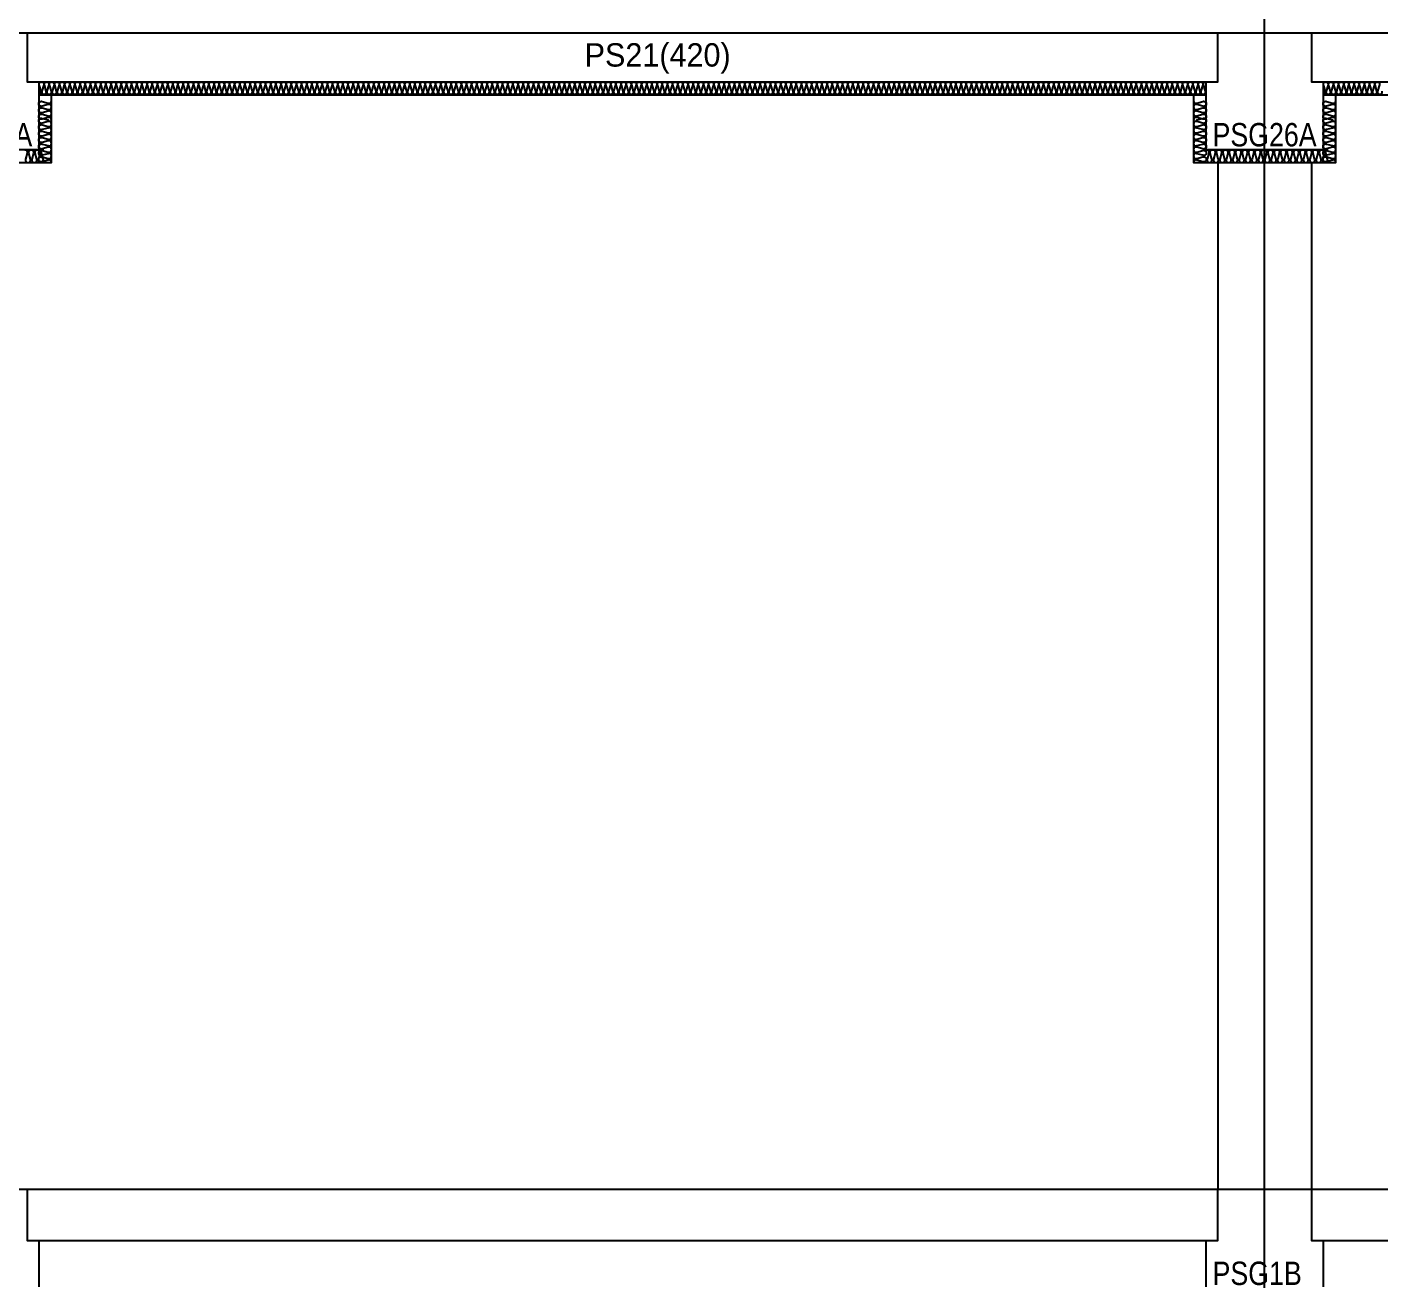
# Model space of a CAD drawing. Header units: millimetres. Extents: x 4754612 to 5801174, y 2368242 to 2777223.
# Drawn here: x 4919063 to 4930651, y 2606980 to 2617700 of the extents above; entities that cross this region are included whole.
import ezdxf
from ezdxf.enums import TextEntityAlignment as Align

# ---------------------------------------------------------------- set-up
doc = ezdxf.new("R2010")
doc.units = ezdxf.units.MM
doc.header["$LTSCALE"] = 1000
doc.linetypes.add('CEN', pattern=[6.2, 6, -0.1, 0, -0.1])
doc.layers.get('DEFPOINTS').update_dxf_attribs({"color": 151})
for name, color, linetype in [('A-ELE-8', 8, 'Continuous'), ('A-중심선', 10, 'CEN'), ('CON', 2, 'Continuous'), ('INS', 251, 'Continuous')]:
    doc.layers.add(name, color=color, linetype=linetype)
doc.layers.add('Guide-line', color=151, linetype='Continuous', plot=False)
doc.styles.add('A.NARROW', font='ARIALN.TTF')
doc.styles.add('돋움', font='')
doc.styles.get('돋움').set_extended_font_data('Dotum')

# ---------------------------------------------------------------- blocks, each defined once
blk = doc.blocks.new('zw$CF19')
at = {"layer": 'CON'}
blk.add_lwpolyline([(-500, -1100), (-500, -440), (-400, -440), (-400, 0), (400, 0), (400, -440), (500, -440), (500, -1100)], close=True, dxfattribs=at)
at = {"layer": 'DEFPOINTS', "style": 'A.NARROW'}
for s, p in [('PSG1B', (-446, -722, 0)), ('PSG1C', (-446, -972, 0))]:
    blk.add_text(s, height=200, dxfattribs=at).set_placement(p, align=Align.MIDDLE_LEFT)

msp = doc.modelspace()

# ---------------------------------------------------------------- linework, layer by layer
at = {"layer": 'A-ELE-8'}
for p, q in [((4929263.3, 2616539.621), (4929263.3, 2607749.621)), ((4930063.3, 2616539.621), (4930063.3, 2607749.621))]:
    msp.add_line(p, q, dxfattribs=at)
at = {"layer": 'A-중심선', "ltscale": 5}
for p, q in [((4929663.3, 2560495.412), (4929663.3, 2645427.791)), ((4867905.529, 2607749.621), (5176073.3, 2607749.621))]:
    msp.add_line(p, q, dxfattribs=at)
at = {"layer": 'CON'}
for p, q in [((4908063.3, 2617649.621), (4951163.3, 2617649.621)), ((4919163.3, 2617229.621), (4929163.574, 2617229.621)), ((4930163.3, 2617229.621), (4940163.3, 2617229.621)), ((4907563.3, 2607749.621), (5116763.3, 2607749.621)), ((4919163.3, 2607309.621), (4929163.3, 2607309.621)), ((4930163.3, 2607309.621), (4940163.3, 2607309.621))]:
    msp.add_line(p, q, dxfattribs=at)
for points in [[(4919163.3, 2617229.621), (4919163.3, 2616649.621), (4918163.3, 2616649.621), (4918163.3, 2617229.621), (4918263.3, 2617229.621), (4918263.3, 2617649.621), (4919063.3, 2617649.621), (4919063.3, 2617229.621)], [(4930163.3, 2617229.621), (4930163.3, 2616649.621), (4929163.3, 2616649.621), (4929163.3, 2617229.621), (4929263.3, 2617229.621), (4929263.3, 2617649.621), (4930063.3, 2617649.621), (4930063.3, 2617229.621)]]:
    msp.add_lwpolyline(points, close=True, dxfattribs=at)
at = {"layer": 'INS'}
for p, q in [((4919163.3, 2617119.621), (4929163.3, 2617119.621)), ((4930163.3, 2617119.621), (4940163.3, 2617119.621))]:
    msp.add_line(p, q, dxfattribs=at)
for points in [[(4919163.3, 2617123.782, 0.522139608), (4919183.863, 2617149.534), (4919167.426, 2617204.321), (4919167.426, 2617204.321, -1.34), (4919205.926, 2617204.321), (4919189.489, 2617149.534, 1.34), (4919227.989, 2617149.534), (4919211.552, 2617204.321), (4919211.552, 2617204.321, -1.34), (4919250.052, 2617204.321), (4919233.615, 2617149.534, 1.34), (4919272.115, 2617149.534), (4919255.678, 2617204.321), (4919255.678, 2617204.321, -1.34), (4919294.178, 2617204.321), (4919277.741, 2617149.534, 1.34), (4919316.241, 2617149.534), (4919299.804, 2617204.321), (4919299.804, 2617204.321, -1.34), (4919338.304, 2617204.321), (4919321.867, 2617149.534, 1.34), (4919360.367, 2617149.534), (4919343.93, 2617204.321), (4919343.93, 2617204.321, -1.34), (4919382.43, 2617204.321), (4919365.993, 2617149.534, 1.34), (4919404.493, 2617149.534), (4919388.056, 2617204.321), (4919388.056, 2617204.321, -1.34), (4919426.556, 2617204.321), (4919410.119, 2617149.534, 1.34), (4919448.619, 2617149.534), (4919432.182, 2617204.321), (4919432.182, 2617204.321, -1.34), (4919470.682, 2617204.321), (4919454.245, 2617149.534, 1.34), (4919492.745, 2617149.534), (4919476.308, 2617204.321), (4919476.308, 2617204.321, -1.34), (4919514.808, 2617204.321), (4919498.371, 2617149.534, 1.34), (4919536.871, 2617149.534), (4919520.434, 2617204.321), (4919520.434, 2617204.321, -1.34), (4919558.934, 2617204.321), (4919542.497, 2617149.534, 1.34), (4919580.997, 2617149.534), (4919564.56, 2617204.321), (4919564.56, 2617204.321, -1.34), (4919603.06, 2617204.321), (4919586.623, 2617149.534, 1.34), (4919625.123, 2617149.534), (4919608.686, 2617204.321), (4919608.686, 2617204.321, -1.34), (4919647.186, 2617204.321), (4919630.749, 2617149.534, 1.34), (4919669.249, 2617149.534), (4919652.812, 2617204.321), (4919652.812, 2617204.321, -1.34), (4919691.312, 2617204.321), (4919674.875, 2617149.534, 1.34), (4919713.375, 2617149.534), (4919696.938, 2617204.321), (4919696.938, 2617204.321, -1.34), (4919735.438, 2617204.321), (4919719.001, 2617149.534, 1.34), (4919757.501, 2617149.534), (4919741.064, 2617204.321), (4919741.064, 2617204.321, -1.34), (4919779.564, 2617204.321), (4919763.127, 2617149.534, 1.34), (4919801.627, 2617149.534), (4919785.19, 2617204.321), (4919785.19, 2617204.321, -1.34), (4919823.69, 2617204.321), (4919807.253, 2617149.534, 1.34), (4919845.753, 2617149.534), (4919829.316, 2617204.321), (4919829.316, 2617204.321, -1.34), (4919867.816, 2617204.321), (4919851.379, 2617149.534, 1.34), (4919889.879, 2617149.534), (4919873.442, 2617204.321), (4919873.442, 2617204.321, -1.34), (4919911.942, 2617204.321), (4919895.505, 2617149.534, 1.34), (4919934.005, 2617149.534), (4919917.568, 2617204.321), (4919917.568, 2617204.321, -1.34), (4919956.068, 2617204.321), (4919939.63, 2617149.534, 1.34), (4919978.13, 2617149.534), (4919961.693, 2617204.321), (4919961.693, 2617204.321, -1.34), (4920000.193, 2617204.321), (4919983.756, 2617149.534, 1.34), (4920022.256, 2617149.534), (4920005.819, 2617204.321), (4920005.819, 2617204.321, -1.34), (4920044.319, 2617204.321), (4920027.882, 2617149.534, 1.34), (4920066.382, 2617149.534), (4920049.945, 2617204.321), (4920049.945, 2617204.321, -1.34), (4920088.445, 2617204.321), (4920072.008, 2617149.534, 1.34), (4920110.508, 2617149.534), (4920094.071, 2617204.321), (4920094.071, 2617204.321, -1.34), (4920132.571, 2617204.321), (4920116.134, 2617149.534, 1.34), (4920154.634, 2617149.534), (4920138.197, 2617204.321), (4920138.197, 2617204.321, -1.34), (4920176.697, 2617204.321), (4920160.26, 2617149.534, 1.34), (4920198.76, 2617149.534), (4920182.323, 2617204.321), (4920182.323, 2617204.321, -1.34), (4920220.823, 2617204.321), (4920204.386, 2617149.534, 1.34), (4920242.886, 2617149.534), (4920226.449, 2617204.321), (4920226.449, 2617204.321, -1.34), (4920264.949, 2617204.321), (4920248.512, 2617149.534, 1.34), (4920287.012, 2617149.534), (4920270.575, 2617204.321), (4920270.575, 2617204.321, -1.34), (4920309.075, 2617204.321), (4920292.638, 2617149.534, 1.34), (4920331.138, 2617149.534), (4920314.701, 2617204.321), (4920314.701, 2617204.321, -1.34), (4920353.201, 2617204.321), (4920336.764, 2617149.534, 1.34), (4920375.264, 2617149.534), (4920358.827, 2617204.321), (4920358.827, 2617204.321, -1.34), (4920397.327, 2617204.321), (4920380.89, 2617149.534, 1.34), (4920419.39, 2617149.534), (4920402.953, 2617204.321), (4920402.953, 2617204.321, -1.34), (4920441.453, 2617204.321), (4920425.016, 2617149.534, 1.34), (4920463.516, 2617149.534), (4920447.079, 2617204.321), (4920447.079, 2617204.321, -1.34), (4920485.579, 2617204.321), (4920469.142, 2617149.534, 1.34), (4920507.642, 2617149.534), (4920491.205, 2617204.321), (4920491.205, 2617204.321, -1.34), (4920529.705, 2617204.321), (4920513.268, 2617149.534, 1.34), (4920551.768, 2617149.534), (4920535.331, 2617204.321), (4920535.331, 2617204.321, -1.34), (4920573.831, 2617204.321), (4920557.394, 2617149.534, 1.34), (4920595.894, 2617149.534), (4920579.457, 2617204.321), (4920579.457, 2617204.321, -1.34), (4920617.957, 2617204.321), (4920601.52, 2617149.534, 1.34), (4920640.02, 2617149.534), (4920623.583, 2617204.321), (4920623.583, 2617204.321, -1.34), (4920662.083, 2617204.321), (4920645.646, 2617149.534, 1.34), (4920684.146, 2617149.534), (4920667.709, 2617204.321), (4920667.709, 2617204.321, -1.34), (4920706.209, 2617204.321), (4920689.772, 2617149.534, 1.34), (4920728.272, 2617149.534), (4920711.835, 2617204.321), (4920711.835, 2617204.321, -1.34), (4920750.335, 2617204.321), (4920733.898, 2617149.534, 1.34), (4920772.398, 2617149.534), (4920755.961, 2617204.321), (4920755.961, 2617204.321, -1.34), (4920794.461, 2617204.321), (4920778.024, 2617149.534, 1.34), (4920816.524, 2617149.534), (4920800.087, 2617204.321), (4920800.087, 2617204.321, -1.34), (4920838.587, 2617204.321), (4920822.15, 2617149.534, 1.34), (4920860.65, 2617149.534), (4920844.213, 2617204.321), (4920844.213, 2617204.321, -1.34), (4920882.713, 2617204.321), (4920866.276, 2617149.534, 1.34), (4920904.776, 2617149.534), (4920888.339, 2617204.321), (4920888.339, 2617204.321, -1.34), (4920926.839, 2617204.321), (4920910.402, 2617149.534, 1.34), (4920948.902, 2617149.534), (4920932.465, 2617204.321), (4920932.465, 2617204.321, -1.34), (4920970.965, 2617204.321), (4920954.527, 2617149.534, 1.34), (4920993.027, 2617149.534), (4920976.59, 2617204.321), (4920976.59, 2617204.321, -1.34), (4921015.09, 2617204.321), (4920998.653, 2617149.534, 1.34), (4921037.153, 2617149.534), (4921020.716, 2617204.321), (4921020.716, 2617204.321, -1.34), (4921059.216, 2617204.321), (4921042.779, 2617149.534, 1.34), (4921081.279, 2617149.534), (4921064.842, 2617204.321), (4921064.842, 2617204.321, -1.34), (4921103.342, 2617204.321), (4921086.905, 2617149.534, 1.34), (4921125.405, 2617149.534), (4921108.968, 2617204.321), (4921108.968, 2617204.321, -1.34), (4921147.468, 2617204.321), (4921131.031, 2617149.534, 1.34), (4921169.531, 2617149.534), (4921153.094, 2617204.321), (4921153.094, 2617204.321, -1.34), (4921191.594, 2617204.321), (4921175.157, 2617149.534, 1.34), (4921213.657, 2617149.534), (4921197.22, 2617204.321), (4921197.22, 2617204.321, -1.34), (4921235.72, 2617204.321), (4921219.283, 2617149.534, 1.34), (4921257.783, 2617149.534), (4921241.346, 2617204.321), (4921241.346, 2617204.321, -1.34), (4921279.846, 2617204.321), (4921263.409, 2617149.534, 1.34), (4921301.909, 2617149.534), (4921285.472, 2617204.321), (4921285.472, 2617204.321, -1.34), (4921323.972, 2617204.321), (4921307.535, 2617149.534, 1.34), (4921346.035, 2617149.534), (4921329.598, 2617204.321), (4921329.598, 2617204.321, -1.34), (4921368.098, 2617204.321), (4921351.661, 2617149.534, 1.34), (4921390.161, 2617149.534), (4921373.724, 2617204.321), (4921373.724, 2617204.321, -1.34), (4921412.224, 2617204.321), (4921395.787, 2617149.534, 1.34), (4921434.287, 2617149.534), (4921417.85, 2617204.321), (4921417.85, 2617204.321, -1.34), (4921456.35, 2617204.321), (4921439.913, 2617149.534, 1.34), (4921478.413, 2617149.534), (4921461.976, 2617204.321), (4921461.976, 2617204.321, -1.34), (4921500.476, 2617204.321), (4921484.039, 2617149.534, 1.34), (4921522.539, 2617149.534), (4921506.102, 2617204.321), (4921506.102, 2617204.321, -1.34), (4921544.602, 2617204.321), (4921528.165, 2617149.534, 1.34), (4921566.665, 2617149.534), (4921550.228, 2617204.321), (4921550.228, 2617204.321, -1.34), (4921588.728, 2617204.321), (4921572.291, 2617149.534, 1.34), (4921610.791, 2617149.534), (4921594.354, 2617204.321), (4921594.354, 2617204.321, -1.34), (4921632.854, 2617204.321), (4921616.417, 2617149.534, 1.34), (4921654.917, 2617149.534), (4921638.48, 2617204.321), (4921638.48, 2617204.321, -1.34), (4921676.98, 2617204.321), (4921660.543, 2617149.534, 1.34), (4921699.043, 2617149.534), (4921682.606, 2617204.321), (4921682.606, 2617204.321, -1.34), (4921721.106, 2617204.321), (4921704.669, 2617149.534, 1.34), (4921743.169, 2617149.534), (4921726.732, 2617204.321), (4921726.732, 2617204.321, -1.34), (4921765.232, 2617204.321), (4921748.795, 2617149.534, 1.34), (4921787.295, 2617149.534), (4921770.858, 2617204.321), (4921770.858, 2617204.321, -1.34), (4921809.358, 2617204.321), (4921792.921, 2617149.534, 1.34), (4921831.421, 2617149.534), (4921814.984, 2617204.321), (4921814.984, 2617204.321, -1.34), (4921853.484, 2617204.321), (4921837.047, 2617149.534, 1.34), (4921875.547, 2617149.534), (4921859.11, 2617204.321), (4921859.11, 2617204.321, -1.34), (4921897.61, 2617204.321), (4921881.173, 2617149.534, 1.34), (4921919.673, 2617149.534), (4921903.236, 2617204.321), (4921903.236, 2617204.321, -1.34), (4921941.736, 2617204.321), (4921925.299, 2617149.534, 1.34), (4921963.799, 2617149.534), (4921947.362, 2617204.321), (4921947.362, 2617204.321, -1.34), (4921985.862, 2617204.321), (4921969.424, 2617149.534, 1.34), (4922007.924, 2617149.534), (4921991.487, 2617204.321), (4921991.487, 2617204.321, -1.34), (4922029.987, 2617204.321), (4922013.55, 2617149.534, 1.34), (4922052.05, 2617149.534), (4922035.613, 2617204.321), (4922035.613, 2617204.321, -1.34), (4922074.113, 2617204.321), (4922057.676, 2617149.534, 1.34), (4922096.176, 2617149.534), (4922079.739, 2617204.321), (4922079.739, 2617204.321, -1.34), (4922118.239, 2617204.321), (4922101.802, 2617149.534, 1.34), (4922140.302, 2617149.534), (4922123.865, 2617204.321), (4922123.865, 2617204.321, -1.34), (4922162.365, 2617204.321), (4922145.928, 2617149.534, 1.34), (4922184.428, 2617149.534), (4922167.991, 2617204.321), (4922167.991, 2617204.321, -1.34), (4922206.491, 2617204.321), (4922190.054, 2617149.534, 1.34), (4922228.554, 2617149.534), (4922212.117, 2617204.321), (4922212.117, 2617204.321, -1.34), (4922250.617, 2617204.321), (4922234.18, 2617149.534, 1.34), (4922272.68, 2617149.534), (4922256.243, 2617204.321), (4922256.243, 2617204.321, -1.34), (4922294.743, 2617204.321), (4922278.306, 2617149.534, 1.34), (4922316.806, 2617149.534), (4922300.369, 2617204.321), (4922300.369, 2617204.321, -1.34), (4922338.869, 2617204.321), (4922322.432, 2617149.534, 1.34), (4922360.932, 2617149.534), (4922344.495, 2617204.321), (4922344.495, 2617204.321, -1.34), (4922382.995, 2617204.321), (4922366.558, 2617149.534, 1.34), (4922405.058, 2617149.534), (4922388.621, 2617204.321), (4922388.621, 2617204.321, -1.34), (4922427.121, 2617204.321), (4922410.684, 2617149.534, 1.34), (4922449.184, 2617149.534), (4922432.747, 2617204.321), (4922432.747, 2617204.321, -1.34), (4922471.247, 2617204.321), (4922454.81, 2617149.534, 1.34), (4922493.31, 2617149.534), (4922476.873, 2617204.321), (4922476.873, 2617204.321, -1.34), (4922515.373, 2617204.321), (4922498.936, 2617149.534, 1.34), (4922537.436, 2617149.534), (4922520.999, 2617204.321), (4922520.999, 2617204.321, -1.34), (4922559.499, 2617204.321), (4922543.062, 2617149.534, 1.34), (4922581.562, 2617149.534), (4922565.125, 2617204.321), (4922565.125, 2617204.321, -1.34), (4922603.625, 2617204.321), (4922587.188, 2617149.534, 1.34), (4922625.688, 2617149.534), (4922609.251, 2617204.321), (4922609.251, 2617204.321, -1.34), (4922647.751, 2617204.321), (4922631.314, 2617149.534, 1.34), (4922669.814, 2617149.534), (4922653.377, 2617204.321), (4922653.377, 2617204.321, -1.34), (4922691.877, 2617204.321), (4922675.44, 2617149.534, 1.34), (4922713.94, 2617149.534), (4922697.503, 2617204.321), (4922697.503, 2617204.321, -1.34), (4922736.003, 2617204.321), (4922719.566, 2617149.534, 1.34), (4922758.066, 2617149.534), (4922741.629, 2617204.321), (4922741.629, 2617204.321, -1.34), (4922780.129, 2617204.321), (4922763.692, 2617149.534, 1.34), (4922802.192, 2617149.534), (4922785.755, 2617204.321), (4922785.755, 2617204.321, -1.34), (4922824.255, 2617204.321), (4922807.818, 2617149.534, 1.34), (4922846.318, 2617149.534), (4922829.881, 2617204.321), (4922829.881, 2617204.321, -1.34), (4922868.381, 2617204.321), (4922851.944, 2617149.534, 1.34), (4922890.444, 2617149.534), (4922874.007, 2617204.321), (4922874.007, 2617204.321, -1.34), (4922912.507, 2617204.321), (4922896.07, 2617149.534, 1.34), (4922934.57, 2617149.534), (4922918.133, 2617204.321), (4922918.133, 2617204.321, -1.34), (4922956.633, 2617204.321), (4922940.196, 2617149.534, 1.34), (4922978.696, 2617149.534), (4922962.259, 2617204.321), (4922962.259, 2617204.321, -1.34), (4923000.759, 2617204.321), (4922984.321, 2617149.534, 1.34), (4923022.821, 2617149.534), (4923006.384, 2617204.321), (4923006.384, 2617204.321, -1.34), (4923044.884, 2617204.321), (4923028.447, 2617149.534, 1.34), (4923066.947, 2617149.534), (4923050.51, 2617204.321), (4923050.51, 2617204.321, -1.34), (4923089.01, 2617204.321), (4923072.573, 2617149.534, 1.34), (4923111.073, 2617149.534), (4923094.636, 2617204.321), (4923094.636, 2617204.321, -1.34), (4923133.136, 2617204.321), (4923116.699, 2617149.534, 1.34), (4923155.199, 2617149.534), (4923138.762, 2617204.321), (4923138.762, 2617204.321, -1.34), (4923177.262, 2617204.321), (4923160.825, 2617149.534, 1.34), (4923199.325, 2617149.534), (4923182.888, 2617204.321), (4923182.888, 2617204.321, -1.34), (4923221.388, 2617204.321), (4923204.951, 2617149.534, 1.34), (4923243.451, 2617149.534), (4923227.014, 2617204.321), (4923227.014, 2617204.321, -1.34), (4923265.514, 2617204.321), (4923249.077, 2617149.534, 1.34), (4923287.577, 2617149.534), (4923271.14, 2617204.321), (4923271.14, 2617204.321, -1.34), (4923309.64, 2617204.321), (4923293.203, 2617149.534, 1.34), (4923331.703, 2617149.534), (4923315.266, 2617204.321), (4923315.266, 2617204.321, -1.34), (4923353.766, 2617204.321), (4923337.329, 2617149.534, 1.34), (4923375.829, 2617149.534), (4923359.392, 2617204.321), (4923359.392, 2617204.321, -1.34), (4923397.892, 2617204.321), (4923381.455, 2617149.534, 1.34), (4923419.955, 2617149.534), (4923403.518, 2617204.321), (4923403.518, 2617204.321, -1.34), (4923442.018, 2617204.321), (4923425.581, 2617149.534, 1.34), (4923464.081, 2617149.534), (4923447.644, 2617204.321), (4923447.644, 2617204.321, -1.34), (4923486.144, 2617204.321), (4923469.707, 2617149.534, 1.34), (4923508.207, 2617149.534), (4923491.77, 2617204.321), (4923491.77, 2617204.321, -1.34), (4923530.27, 2617204.321), (4923513.833, 2617149.534, 1.34), (4923552.333, 2617149.534), (4923535.896, 2617204.321), (4923535.896, 2617204.321, -1.34), (4923574.396, 2617204.321), (4923557.959, 2617149.534, 1.34), (4923596.459, 2617149.534), (4923580.022, 2617204.321), (4923580.022, 2617204.321, -1.34), (4923618.522, 2617204.321), (4923602.085, 2617149.534, 1.34), (4923640.585, 2617149.534), (4923624.148, 2617204.321), (4923624.148, 2617204.321, -1.34), (4923662.648, 2617204.321), (4923646.211, 2617149.534, 1.34), (4923684.711, 2617149.534), (4923668.274, 2617204.321), (4923668.274, 2617204.321, -1.34), (4923706.774, 2617204.321), (4923690.337, 2617149.534, 1.34), (4923728.837, 2617149.534), (4923712.4, 2617204.321), (4923712.4, 2617204.321, -1.34), (4923750.9, 2617204.321), (4923734.463, 2617149.534, 1.34), (4923772.963, 2617149.534), (4923756.526, 2617204.321), (4923756.526, 2617204.321, -1.34), (4923795.026, 2617204.321), (4923778.589, 2617149.534, 1.34), (4923817.089, 2617149.534), (4923800.652, 2617204.321), (4923800.652, 2617204.321, -1.34), (4923839.152, 2617204.321), (4923822.715, 2617149.534, 1.34), (4923861.215, 2617149.534), (4923844.778, 2617204.321), (4923844.778, 2617204.321, -1.34), (4923883.278, 2617204.321), (4923866.841, 2617149.534, 1.34), (4923905.341, 2617149.534), (4923888.904, 2617204.321), (4923888.904, 2617204.321, -1.34), (4923927.404, 2617204.321), (4923910.967, 2617149.534, 1.34), (4923949.467, 2617149.534), (4923933.03, 2617204.321), (4923933.03, 2617204.321, -1.34), (4923971.53, 2617204.321), (4923955.093, 2617149.534, 1.34), (4923993.593, 2617149.534), (4923977.156, 2617204.321), (4923977.156, 2617204.321, -1.34), (4924015.656, 2617204.321), (4923999.218, 2617149.534, 1.34), (4924037.718, 2617149.534), (4924021.281, 2617204.321), (4924021.281, 2617204.321, -1.34), (4924059.781, 2617204.321), (4924043.344, 2617149.534, 1.34), (4924081.844, 2617149.534), (4924065.407, 2617204.321), (4924065.407, 2617204.321, -1.34), (4924103.907, 2617204.321), (4924087.47, 2617149.534, 1.34), (4924125.97, 2617149.534), (4924109.533, 2617204.321), (4924109.533, 2617204.321, -1.34), (4924148.033, 2617204.321), (4924131.596, 2617149.534, 1.34), (4924170.096, 2617149.534), (4924153.659, 2617204.321), (4924153.659, 2617204.321, -1.34), (4924192.159, 2617204.321), (4924175.722, 2617149.534, 1.34), (4924214.222, 2617149.534), (4924197.785, 2617204.321), (4924197.785, 2617204.321, -1.34), (4924236.285, 2617204.321), (4924219.848, 2617149.534, 1.34), (4924258.348, 2617149.534), (4924241.911, 2617204.321), (4924241.911, 2617204.321, -1.34), (4924280.411, 2617204.321), (4924263.974, 2617149.534, 1.34), (4924302.474, 2617149.534), (4924286.037, 2617204.321), (4924286.037, 2617204.321, -1.34), (4924324.537, 2617204.321), (4924308.1, 2617149.534, 1.34), (4924346.6, 2617149.534), (4924330.163, 2617204.321), (4924330.163, 2617204.321, -1.34), (4924368.663, 2617204.321), (4924352.226, 2617149.534, 1.34), (4924390.726, 2617149.534), (4924374.289, 2617204.321), (4924374.289, 2617204.321, -1.34), (4924412.789, 2617204.321), (4924396.352, 2617149.534, 1.34), (4924434.852, 2617149.534), (4924418.415, 2617204.321), (4924418.415, 2617204.321, -1.34), (4924456.915, 2617204.321), (4924440.478, 2617149.534, 1.34), (4924478.978, 2617149.534), (4924462.541, 2617204.321), (4924462.541, 2617204.321, -1.34), (4924501.041, 2617204.321), (4924484.604, 2617149.534, 1.34), (4924523.104, 2617149.534), (4924506.667, 2617204.321), (4924506.667, 2617204.321, -1.34), (4924545.167, 2617204.321), (4924528.73, 2617149.534, 1.34), (4924567.23, 2617149.534), (4924550.793, 2617204.321), (4924550.793, 2617204.321, -1.34), (4924589.293, 2617204.321), (4924572.856, 2617149.534, 1.34), (4924611.356, 2617149.534), (4924594.919, 2617204.321), (4924594.919, 2617204.321, -1.34), (4924633.419, 2617204.321), (4924616.982, 2617149.534, 1.34), (4924655.482, 2617149.534), (4924639.045, 2617204.321), (4924639.045, 2617204.321, -1.34), (4924677.545, 2617204.321), (4924661.108, 2617149.534, 1.34), (4924699.608, 2617149.534), (4924683.171, 2617204.321), (4924683.171, 2617204.321, -1.34), (4924721.671, 2617204.321), (4924705.234, 2617149.534, 1.34), (4924743.734, 2617149.534), (4924727.297, 2617204.321), (4924727.297, 2617204.321, -1.34), (4924765.797, 2617204.321), (4924749.36, 2617149.534, 1.34), (4924787.86, 2617149.534), (4924771.423, 2617204.321), (4924771.423, 2617204.321, -1.34), (4924809.923, 2617204.321), (4924793.486, 2617149.534, 1.34), (4924831.986, 2617149.534), (4924815.549, 2617204.321), (4924815.549, 2617204.321, -1.34), (4924854.049, 2617204.321), (4924837.612, 2617149.534, 1.34), (4924876.112, 2617149.534), (4924859.675, 2617204.321), (4924859.675, 2617204.321, -1.34), (4924898.175, 2617204.321), (4924881.738, 2617149.534, 1.34), (4924920.238, 2617149.534), (4924903.801, 2617204.321), (4924903.801, 2617204.321, -1.34), (4924942.301, 2617204.321), (4924925.864, 2617149.534, 1.34), (4924964.364, 2617149.534), (4924947.927, 2617204.321), (4924947.927, 2617204.321, -1.34), (4924986.427, 2617204.321), (4924969.99, 2617149.534, 1.34), (4925008.49, 2617149.534), (4924992.053, 2617204.321), (4924992.053, 2617204.321, -1.34), (4925030.553, 2617204.321), (4925014.115, 2617149.534, 1.34), (4925052.615, 2617149.534), (4925036.178, 2617204.321), (4925036.178, 2617204.321, -1.34), (4925074.678, 2617204.321), (4925058.241, 2617149.534, 1.34), (4925096.741, 2617149.534), (4925080.304, 2617204.321), (4925080.304, 2617204.321, -1.34), (4925118.804, 2617204.321), (4925102.367, 2617149.534, 1.34), (4925140.867, 2617149.534), (4925124.43, 2617204.321), (4925124.43, 2617204.321, -1.34), (4925162.93, 2617204.321), (4925146.493, 2617149.534, 1.34), (4925184.993, 2617149.534), (4925168.556, 2617204.321), (4925168.556, 2617204.321, -1.34), (4925207.056, 2617204.321), (4925190.619, 2617149.534, 1.34), (4925229.119, 2617149.534), (4925212.682, 2617204.321), (4925212.682, 2617204.321, -1.34), (4925251.182, 2617204.321), (4925234.745, 2617149.534, 1.34), (4925273.245, 2617149.534), (4925256.808, 2617204.321), (4925256.808, 2617204.321, -1.34), (4925295.308, 2617204.321), (4925278.871, 2617149.534, 1.34), (4925317.371, 2617149.534), (4925300.934, 2617204.321), (4925300.934, 2617204.321, -1.34), (4925339.434, 2617204.321), (4925322.997, 2617149.534, 1.34), (4925361.497, 2617149.534), (4925345.06, 2617204.321), (4925345.06, 2617204.321, -1.34), (4925383.56, 2617204.321), (4925367.123, 2617149.534, 1.34), (4925405.623, 2617149.534), (4925389.186, 2617204.321), (4925389.186, 2617204.321, -1.34), (4925427.686, 2617204.321), (4925411.249, 2617149.534, 1.34), (4925449.749, 2617149.534), (4925433.312, 2617204.321), (4925433.312, 2617204.321, -1.34), (4925471.812, 2617204.321), (4925455.375, 2617149.534, 1.34), (4925493.875, 2617149.534), (4925477.438, 2617204.321), (4925477.438, 2617204.321, -1.34), (4925515.938, 2617204.321), (4925499.501, 2617149.534, 1.34), (4925538.001, 2617149.534), (4925521.564, 2617204.321), (4925521.564, 2617204.321, -1.34), (4925560.064, 2617204.321), (4925543.627, 2617149.534, 1.34), (4925582.127, 2617149.534), (4925565.69, 2617204.321), (4925565.69, 2617204.321, -1.34), (4925604.19, 2617204.321), (4925587.753, 2617149.534, 1.34), (4925626.253, 2617149.534), (4925609.816, 2617204.321), (4925609.816, 2617204.321, -1.34), (4925648.316, 2617204.321), (4925631.879, 2617149.534, 1.34), (4925670.379, 2617149.534), (4925653.942, 2617204.321), (4925653.942, 2617204.321, -1.34), (4925692.442, 2617204.321), (4925676.005, 2617149.534, 1.34), (4925714.505, 2617149.534), (4925698.068, 2617204.321), (4925698.068, 2617204.321, -1.34), (4925736.568, 2617204.321), (4925720.131, 2617149.534, 1.34), (4925758.631, 2617149.534), (4925742.194, 2617204.321), (4925742.194, 2617204.321, -1.34), (4925780.694, 2617204.321), (4925764.257, 2617149.534, 1.34), (4925802.757, 2617149.534), (4925786.32, 2617204.321), (4925786.32, 2617204.321, -1.34), (4925824.82, 2617204.321), (4925808.383, 2617149.534, 1.34), (4925846.883, 2617149.534), (4925830.446, 2617204.321), (4925830.446, 2617204.321, -1.34), (4925868.946, 2617204.321), (4925852.509, 2617149.534, 1.34), (4925891.009, 2617149.534), (4925874.572, 2617204.321), (4925874.572, 2617204.321, -1.34), (4925913.072, 2617204.321), (4925896.635, 2617149.534, 1.34), (4925935.135, 2617149.534), (4925918.698, 2617204.321), (4925918.698, 2617204.321, -1.34), (4925957.198, 2617204.321), (4925940.761, 2617149.534, 1.34), (4925979.261, 2617149.534), (4925962.824, 2617204.321), (4925962.824, 2617204.321, -1.34), (4926001.324, 2617204.321), (4925984.887, 2617149.534, 1.34), (4926023.387, 2617149.534), (4926006.95, 2617204.321), (4926006.95, 2617204.321, -1.34), (4926045.45, 2617204.321), (4926029.012, 2617149.534, 1.34), (4926067.512, 2617149.534), (4926051.075, 2617204.321), (4926051.075, 2617204.321, -1.34), (4926089.575, 2617204.321), (4926073.138, 2617149.534, 1.34), (4926111.638, 2617149.534), (4926095.201, 2617204.321), (4926095.201, 2617204.321, -1.34), (4926133.701, 2617204.321), (4926117.264, 2617149.534, 1.34), (4926155.764, 2617149.534), (4926139.327, 2617204.321), (4926139.327, 2617204.321, -1.34), (4926177.827, 2617204.321), (4926161.39, 2617149.534, 1.34), (4926199.89, 2617149.534), (4926183.453, 2617204.321), (4926183.453, 2617204.321, -1.34), (4926221.953, 2617204.321), (4926205.516, 2617149.534, 1.34), (4926244.016, 2617149.534), (4926227.579, 2617204.321), (4926227.579, 2617204.321, -1.34), (4926266.079, 2617204.321), (4926249.642, 2617149.534, 1.34), (4926288.142, 2617149.534), (4926271.705, 2617204.321), (4926271.705, 2617204.321, -1.34), (4926310.205, 2617204.321), (4926293.768, 2617149.534, 1.34), (4926332.268, 2617149.534), (4926315.831, 2617204.321), (4926315.831, 2617204.321, -1.34), (4926354.331, 2617204.321), (4926337.894, 2617149.534, 1.34), (4926376.394, 2617149.534), (4926359.957, 2617204.321), (4926359.957, 2617204.321, -1.34), (4926398.457, 2617204.321), (4926382.02, 2617149.534, 1.34), (4926420.52, 2617149.534), (4926404.083, 2617204.321), (4926404.083, 2617204.321, -1.34), (4926442.583, 2617204.321), (4926426.146, 2617149.534, 1.34), (4926464.646, 2617149.534), (4926448.209, 2617204.321), (4926448.209, 2617204.321, -1.34), (4926486.709, 2617204.321), (4926470.272, 2617149.534, 1.34), (4926508.772, 2617149.534), (4926492.335, 2617204.321), (4926492.335, 2617204.321, -1.34), (4926530.835, 2617204.321), (4926514.398, 2617149.534, 1.34), (4926552.898, 2617149.534), (4926536.461, 2617204.321), (4926536.461, 2617204.321, -1.34), (4926574.961, 2617204.321), (4926558.524, 2617149.534, 1.34), (4926597.024, 2617149.534), (4926580.587, 2617204.321), (4926580.587, 2617204.321, -1.34), (4926619.087, 2617204.321), (4926602.65, 2617149.534, 1.34), (4926641.15, 2617149.534), (4926624.713, 2617204.321), (4926624.713, 2617204.321, -1.34), (4926663.213, 2617204.321), (4926646.776, 2617149.534, 1.34), (4926685.276, 2617149.534), (4926668.839, 2617204.321), (4926668.839, 2617204.321, -1.34), (4926707.339, 2617204.321), (4926690.902, 2617149.534, 1.34), (4926729.402, 2617149.534), (4926712.965, 2617204.321), (4926712.965, 2617204.321, -1.34), (4926751.465, 2617204.321), (4926735.028, 2617149.534, 1.34), (4926773.528, 2617149.534), (4926757.091, 2617204.321), (4926757.091, 2617204.321, -1.34), (4926795.591, 2617204.321), (4926779.154, 2617149.534, 1.34), (4926817.654, 2617149.534), (4926801.217, 2617204.321), (4926801.217, 2617204.321, -1.34), (4926839.717, 2617204.321), (4926823.28, 2617149.534, 1.34), (4926861.78, 2617149.534), (4926845.343, 2617204.321), (4926845.343, 2617204.321, -1.34), (4926883.843, 2617204.321), (4926867.406, 2617149.534, 1.34), (4926905.906, 2617149.534), (4926889.469, 2617204.321), (4926889.469, 2617204.321, -1.34), (4926927.969, 2617204.321), (4926911.532, 2617149.534, 1.34), (4926950.032, 2617149.534), (4926933.595, 2617204.321), (4926933.595, 2617204.321, -1.34), (4926972.095, 2617204.321), (4926955.658, 2617149.534, 1.34), (4926994.158, 2617149.534), (4926977.721, 2617204.321), (4926977.721, 2617204.321, -1.34), (4927016.221, 2617204.321), (4926999.784, 2617149.534, 1.34), (4927038.284, 2617149.534), (4927021.847, 2617204.321), (4927021.847, 2617204.321, -1.34), (4927060.347, 2617204.321), (4927043.909, 2617149.534, 1.34), (4927082.409, 2617149.534), (4927065.972, 2617204.321), (4927065.972, 2617204.321, -1.34), (4927104.472, 2617204.321), (4927088.035, 2617149.534, 1.34), (4927126.535, 2617149.534), (4927110.098, 2617204.321), (4927110.098, 2617204.321, -1.34), (4927148.598, 2617204.321), (4927132.161, 2617149.534, 1.34), (4927170.661, 2617149.534), (4927154.224, 2617204.321), (4927154.224, 2617204.321, -1.34), (4927192.724, 2617204.321), (4927176.287, 2617149.534, 1.34), (4927214.787, 2617149.534), (4927198.35, 2617204.321), (4927198.35, 2617204.321, -1.34), (4927236.85, 2617204.321), (4927220.413, 2617149.534, 1.34), (4927258.913, 2617149.534), (4927242.476, 2617204.321), (4927242.476, 2617204.321, -1.34), (4927280.976, 2617204.321), (4927264.539, 2617149.534, 1.34), (4927303.039, 2617149.534), (4927286.602, 2617204.321), (4927286.602, 2617204.321, -1.34), (4927325.102, 2617204.321), (4927308.665, 2617149.534, 1.34), (4927347.165, 2617149.534), (4927330.728, 2617204.321), (4927330.728, 2617204.321, -1.34), (4927369.228, 2617204.321), (4927352.791, 2617149.534, 1.34), (4927391.291, 2617149.534), (4927374.854, 2617204.321), (4927374.854, 2617204.321, -1.34), (4927413.354, 2617204.321), (4927396.917, 2617149.534, 1.34), (4927435.417, 2617149.534), (4927418.98, 2617204.321), (4927418.98, 2617204.321, -1.34), (4927457.48, 2617204.321), (4927441.043, 2617149.534, 1.34), (4927479.543, 2617149.534), (4927463.106, 2617204.321), (4927463.106, 2617204.321, -1.34), (4927501.606, 2617204.321), (4927485.169, 2617149.534, 1.34), (4927523.669, 2617149.534), (4927507.232, 2617204.321), (4927507.232, 2617204.321, -1.34), (4927545.732, 2617204.321), (4927529.295, 2617149.534, 1.34), (4927567.795, 2617149.534), (4927551.358, 2617204.321), (4927551.358, 2617204.321, -1.34), (4927589.858, 2617204.321), (4927573.421, 2617149.534, 1.34), (4927611.921, 2617149.534), (4927595.484, 2617204.321), (4927595.484, 2617204.321, -1.34), (4927633.984, 2617204.321), (4927617.547, 2617149.534, 1.34), (4927656.047, 2617149.534), (4927639.61, 2617204.321), (4927639.61, 2617204.321, -1.34), (4927678.11, 2617204.321), (4927661.673, 2617149.534, 1.34), (4927700.173, 2617149.534), (4927683.736, 2617204.321), (4927683.736, 2617204.321, -1.34), (4927722.236, 2617204.321), (4927705.799, 2617149.534, 1.34), (4927744.299, 2617149.534), (4927727.862, 2617204.321), (4927727.862, 2617204.321, -1.34), (4927766.362, 2617204.321), (4927749.925, 2617149.534, 1.34), (4927788.425, 2617149.534), (4927771.988, 2617204.321), (4927771.988, 2617204.321, -1.34), (4927810.488, 2617204.321), (4927794.051, 2617149.534, 1.34), (4927832.551, 2617149.534), (4927816.114, 2617204.321), (4927816.114, 2617204.321, -1.34), (4927854.614, 2617204.321), (4927838.177, 2617149.534, 1.34), (4927876.677, 2617149.534), (4927860.24, 2617204.321), (4927860.24, 2617204.321, -1.34), (4927898.74, 2617204.321), (4927882.303, 2617149.534, 1.34), (4927920.803, 2617149.534), (4927904.366, 2617204.321), (4927904.366, 2617204.321, -1.34), (4927942.866, 2617204.321), (4927926.429, 2617149.534, 1.34), (4927964.929, 2617149.534), (4927948.492, 2617204.321), (4927948.492, 2617204.321, -1.34), (4927986.992, 2617204.321), (4927970.555, 2617149.534, 1.34), (4928009.055, 2617149.534), (4927992.618, 2617204.321), (4927992.618, 2617204.321, -1.34), (4928031.118, 2617204.321), (4928014.681, 2617149.534, 1.34), (4928053.181, 2617149.534), (4928036.744, 2617204.321), (4928036.744, 2617204.321, -1.34), (4928075.244, 2617204.321), (4928058.806, 2617149.534, 1.34), (4928097.306, 2617149.534), (4928080.869, 2617204.321), (4928080.869, 2617204.321, -1.34), (4928119.369, 2617204.321), (4928102.932, 2617149.534, 1.34), (4928141.432, 2617149.534), (4928124.995, 2617204.321), (4928124.995, 2617204.321, -1.34), (4928163.495, 2617204.321), (4928147.058, 2617149.534, 1.34), (4928185.558, 2617149.534), (4928169.121, 2617204.321), (4928169.121, 2617204.321, -1.34), (4928207.621, 2617204.321), (4928191.184, 2617149.534, 1.34), (4928229.684, 2617149.534), (4928213.247, 2617204.321), (4928213.247, 2617204.321, -1.34), (4928251.747, 2617204.321), (4928235.31, 2617149.534, 1.34), (4928273.81, 2617149.534), (4928257.373, 2617204.321), (4928257.373, 2617204.321, -1.34), (4928295.873, 2617204.321), (4928279.436, 2617149.534, 1.34), (4928317.936, 2617149.534), (4928301.499, 2617204.321), (4928301.499, 2617204.321, -1.34), (4928339.999, 2617204.321), (4928323.562, 2617149.534, 1.34), (4928362.062, 2617149.534), (4928345.625, 2617204.321), (4928345.625, 2617204.321, -1.34), (4928384.125, 2617204.321), (4928367.688, 2617149.534, 1.34), (4928406.188, 2617149.534), (4928389.751, 2617204.321), (4928389.751, 2617204.321, -1.34), (4928428.251, 2617204.321), (4928411.814, 2617149.534, 1.34), (4928450.314, 2617149.534), (4928433.877, 2617204.321), (4928433.877, 2617204.321, -1.34), (4928472.377, 2617204.321), (4928455.94, 2617149.534, 1.34), (4928494.44, 2617149.534), (4928478.003, 2617204.321), (4928478.003, 2617204.321, -1.34), (4928516.503, 2617204.321), (4928500.066, 2617149.534, 1.34), (4928538.566, 2617149.534), (4928522.129, 2617204.321), (4928522.129, 2617204.321, -1.34), (4928560.629, 2617204.321), (4928544.192, 2617149.534, 1.34), (4928582.692, 2617149.534), (4928566.255, 2617204.321), (4928566.255, 2617204.321, -1.34), (4928604.755, 2617204.321), (4928588.318, 2617149.534, 1.34), (4928626.818, 2617149.534), (4928610.381, 2617204.321), (4928610.381, 2617204.321, -1.34), (4928648.881, 2617204.321), (4928632.444, 2617149.534, 1.34), (4928670.944, 2617149.534), (4928654.507, 2617204.321), (4928654.507, 2617204.321, -1.34), (4928693.007, 2617204.321), (4928676.57, 2617149.534, 1.34), (4928715.07, 2617149.534), (4928698.633, 2617204.321), (4928698.633, 2617204.321, -1.34), (4928737.133, 2617204.321), (4928720.696, 2617149.534, 1.34), (4928759.196, 2617149.534), (4928742.759, 2617204.321), (4928742.759, 2617204.321, -1.34), (4928781.259, 2617204.321), (4928764.822, 2617149.534, 1.34), (4928803.322, 2617149.534), (4928786.885, 2617204.321), (4928786.885, 2617204.321, -1.34), (4928825.385, 2617204.321), (4928808.948, 2617149.534, 1.34), (4928847.448, 2617149.534), (4928831.011, 2617204.321), (4928831.011, 2617204.321, -1.34), (4928869.511, 2617204.321), (4928853.074, 2617149.534, 1.34), (4928891.574, 2617149.534), (4928875.137, 2617204.321), (4928875.137, 2617204.321, -1.34), (4928913.637, 2617204.321), (4928897.2, 2617149.534, 1.34), (4928935.7, 2617149.534), (4928919.263, 2617204.321), (4928919.263, 2617204.321, -1.34), (4928957.763, 2617204.321), (4928941.326, 2617149.534, 1.34), (4928979.826, 2617149.534), (4928963.389, 2617204.321), (4928963.389, 2617204.321, -1.34), (4929001.889, 2617204.321), (4928985.452, 2617149.534, 1.34), (4929023.952, 2617149.534), (4929007.515, 2617204.321), (4929007.515, 2617204.321, -1.34), (4929046.015, 2617204.321), (4929029.578, 2617149.534, 1.34), (4929068.078, 2617149.534), (4929051.641, 2617204.321), (4929051.641, 2617204.321, -1.34), (4929090.141, 2617204.321), (4929073.703, 2617149.534, 1.34), (4929112.203, 2617149.534), (4929095.766, 2617204.321), (4929095.766, 2617204.321, -1.34), (4929134.266, 2617204.321), (4929117.829, 2617149.534, 1.34), (4929156.329, 2617149.534), (4929139.892, 2617204.321), (4929139.892, 2617204.321, -0.573184166), (4929163.574, 2617229.621, -0.573184166)], [(4930163.3, 2617123.782, 0.522139608), (4930183.863, 2617149.534), (4930167.426, 2617204.321), (4930167.426, 2617204.321, -1.34), (4930205.926, 2617204.321), (4930189.489, 2617149.534, 1.34), (4930227.989, 2617149.534), (4930211.552, 2617204.321), (4930211.552, 2617204.321, -1.34), (4930250.052, 2617204.321), (4930233.615, 2617149.534, 1.34), (4930272.115, 2617149.534), (4930255.678, 2617204.321), (4930255.678, 2617204.321, -1.34), (4930294.178, 2617204.321), (4930277.741, 2617149.534, 1.34), (4930316.241, 2617149.534), (4930299.804, 2617204.321), (4930299.804, 2617204.321, -1.34), (4930338.304, 2617204.321), (4930321.867, 2617149.534, 1.34), (4930360.367, 2617149.534), (4930343.93, 2617204.321), (4930343.93, 2617204.321, -1.34), (4930382.43, 2617204.321), (4930365.993, 2617149.534, 1.34), (4930404.493, 2617149.534), (4930388.056, 2617204.321), (4930388.056, 2617204.321, -1.34), (4930426.556, 2617204.321), (4930410.119, 2617149.534, 1.34), (4930448.619, 2617149.534), (4930432.182, 2617204.321), (4930432.182, 2617204.321, -1.34), (4930470.682, 2617204.321), (4930454.245, 2617149.534, 1.34), (4930492.745, 2617149.534), (4930476.308, 2617204.321), (4930476.308, 2617204.321, -1.34), (4930514.808, 2617204.321), (4930498.371, 2617149.534, 1.34), (4930536.871, 2617149.534), (4930520.434, 2617204.321), (4930520.434, 2617204.321, -1.34), (4930558.934, 2617204.321), (4930542.497, 2617149.534, 1.34), (4930580.997, 2617149.534), (4930564.56, 2617204.321), (4930564.56, 2617204.321, -1.34), (4930603.06, 2617204.321), (4930586.623, 2617149.534, 1.34), (4930625.123, 2617149.534), (4930608.686, 2617204.321), (4930608.686, 2617204.321, -1.34), (4930647.186, 2617204.321), (4930630.749, 2617149.534, 1.34), (4930669.249, 2617149.534)], [(4919273.3, 2616539.621, 0.524855656), (4919243.49, 2616560.191), (4919193.11, 2616546.551, -1.449197861), (4919193.11, 2616587.691), (4919243.49, 2616574.051, 0.524855656), (4919273.3, 2616594.621, 0.524855656), (4919243.49, 2616615.191), (4919193.11, 2616601.551, -1.449197861), (4919193.11, 2616642.691), (4919243.49, 2616629.051, 0.524855656), (4919273.3, 2616649.621, 0.524855656), (4919243.49, 2616670.191), (4919193.11, 2616656.551, -1.449197861), (4919193.11, 2616697.691), (4919243.49, 2616684.051, 0.524855656), (4919273.3, 2616704.621, 0.524855656), (4919243.49, 2616725.191), (4919193.11, 2616711.551, -1.449197861), (4919193.11, 2616752.691), (4919243.49, 2616739.051, 0.524855656), (4919273.3, 2616759.621, 0.524855656), (4919243.49, 2616780.191), (4919193.11, 2616766.551, -1.449197861), (4919193.11, 2616807.691), (4919243.49, 2616794.051, 0.524855656), (4919273.3, 2616814.621, 0.524855656), (4919243.49, 2616835.191), (4919193.11, 2616821.551, -1.449197861), (4919193.11, 2616862.691), (4919243.49, 2616849.051, 0.524855656), (4919273.3, 2616869.621, 0.524855656), (4919243.49, 2616890.191), (4919193.11, 2616876.551, -1.449197861), (4919193.11, 2616917.691), (4919243.49, 2616904.051, 0.63756708), (4919273.3, 2616904.621, 0.524855656), (4919243.49, 2616925.191), (4919193.11, 2616911.551, -1.449197861), (4919193.11, 2616952.691), (4919243.49, 2616939.051, 0.524855656), (4919273.3, 2616959.621, 0.524855656), (4919243.49, 2616980.191), (4919193.11, 2616966.551, -1.449197861), (4919193.11, 2617007.691), (4919243.49, 2616994.051, 0.524855656), (4919273.3, 2617014.621, 0.524855656), (4919243.49, 2617035.191), (4919193.11, 2617021.551, -1.449197861), (4919193.11, 2617062.691), (4919243.49, 2617049.051, 0.524855656), (4919273.3, 2617069.621)], [(4929053.3, 2617069.621, 0.524855656), (4929083.11, 2617049.051), (4929133.49, 2617062.691, -1.449197861), (4929133.49, 2617021.551), (4929083.11, 2617035.191, 0.524855656), (4929053.3, 2617014.621, 0.524855656), (4929083.11, 2616994.051), (4929133.49, 2617007.691, -1.449197861), (4929133.49, 2616966.551), (4929083.11, 2616980.191, 0.524855656), (4929053.3, 2616959.621, 0.524855656), (4929083.11, 2616939.051), (4929133.49, 2616952.691, -1.449197861), (4929133.49, 2616911.551), (4929083.11, 2616925.191, 0.524855656), (4929053.3, 2616904.621, 0.63756708), (4929083.11, 2616904.051), (4929133.49, 2616917.691, -1.449197861), (4929133.49, 2616876.551), (4929083.11, 2616890.191, 0.524855656), (4929053.3, 2616869.621, 0.524855656), (4929083.11, 2616849.051), (4929133.49, 2616862.691, -1.449197861), (4929133.49, 2616821.551), (4929083.11, 2616835.191, 0.524855656), (4929053.3, 2616814.621, 0.524855656), (4929083.11, 2616794.051), (4929133.49, 2616807.691, -1.449197861), (4929133.49, 2616766.551), (4929083.11, 2616780.191, 0.524855656), (4929053.3, 2616759.621, 0.524855656), (4929083.11, 2616739.051), (4929133.49, 2616752.691, -1.449197861), (4929133.49, 2616711.551), (4929083.11, 2616725.191, 0.524855656), (4929053.3, 2616704.621, 0.524855656), (4929083.11, 2616684.051), (4929133.49, 2616697.691, -1.449197861), (4929133.49, 2616656.551), (4929083.11, 2616670.191, 0.524855656), (4929053.3, 2616649.621, 0.524855656), (4929083.11, 2616629.051), (4929133.49, 2616642.691, -1.449197861), (4929133.49, 2616601.551), (4929083.11, 2616615.191, 0.524855656), (4929053.3, 2616594.621, 0.524855656), (4929083.11, 2616574.051), (4929133.49, 2616587.691, -1.449197861), (4929133.49, 2616546.551), (4929083.11, 2616560.191, 0.524855656), (4929053.3, 2616539.621)], [(4930273.3, 2616539.621, 0.524855656), (4930243.49, 2616560.191), (4930193.11, 2616546.551, -1.449197861), (4930193.11, 2616587.691), (4930243.49, 2616574.051, 0.524855656), (4930273.3, 2616594.621, 0.524855656), (4930243.49, 2616615.191), (4930193.11, 2616601.551, -1.449197861), (4930193.11, 2616642.691), (4930243.49, 2616629.051, 0.524855656), (4930273.3, 2616649.621, 0.524855656), (4930243.49, 2616670.191), (4930193.11, 2616656.551, -1.449197861), (4930193.11, 2616697.691), (4930243.49, 2616684.051, 0.524855656), (4930273.3, 2616704.621, 0.524855656), (4930243.49, 2616725.191), (4930193.11, 2616711.551, -1.449197861), (4930193.11, 2616752.691), (4930243.49, 2616739.051, 0.524855656), (4930273.3, 2616759.621, 0.524855656), (4930243.49, 2616780.191), (4930193.11, 2616766.551, -1.449197861), (4930193.11, 2616807.691), (4930243.49, 2616794.051, 0.524855656), (4930273.3, 2616814.621, 0.524855656), (4930243.49, 2616835.191), (4930193.11, 2616821.551, -1.449197861), (4930193.11, 2616862.691), (4930243.49, 2616849.051, 0.524855656), (4930273.3, 2616869.621, 0.524855656), (4930243.49, 2616890.191), (4930193.11, 2616876.551, -1.449197861), (4930193.11, 2616917.691), (4930243.49, 2616904.051, 0.63756708), (4930273.3, 2616904.621, 0.524855656), (4930243.49, 2616925.191), (4930193.11, 2616911.551, -1.449197861), (4930193.11, 2616952.691), (4930243.49, 2616939.051, 0.524855656), (4930273.3, 2616959.621, 0.524855656), (4930243.49, 2616980.191), (4930193.11, 2616966.551, -1.449197861), (4930193.11, 2617007.691), (4930243.49, 2616994.051, 0.524855656), (4930273.3, 2617014.621, 0.524855656), (4930243.49, 2617035.191), (4930193.11, 2617021.551, -1.449197861), (4930193.11, 2617062.691), (4930243.49, 2617049.051, 0.524855656), (4930273.3, 2617069.621)], [(4919043.3, 2616649.621, -0.524855656), (4919063.87, 2616619.811), (4919050.23, 2616569.431, 1.449197861), (4919091.37, 2616569.431), (4919077.73, 2616619.811, -0.524855656), (4919098.3, 2616649.621, -0.524855656), (4919118.87, 2616619.811), (4919105.23, 2616569.431, 1.449197861), (4919146.37, 2616569.431), (4919132.73, 2616619.811, -0.524855656), (4919153.3, 2616649.621, -0.524855656), (4919173.87, 2616619.811), (4919160.23, 2616569.431, 1.449197861), (4919201.37, 2616569.431), (4919187.73, 2616619.811, -0.524855656), (4919208.3, 2616649.621)], [(4929163.3, 2616649.621, -0.524855656), (4929183.87, 2616619.811), (4929170.23, 2616569.431, 1.449197861), (4929211.37, 2616569.431), (4929197.73, 2616619.811, -0.524855656), (4929218.3, 2616649.621, -0.524855656), (4929238.87, 2616619.811), (4929225.23, 2616569.431, 1.449197861), (4929266.37, 2616569.431), (4929252.73, 2616619.811, -0.524855656), (4929273.3, 2616649.621, -0.524855656), (4929293.87, 2616619.811), (4929280.23, 2616569.431, 1.449197861), (4929321.37, 2616569.431), (4929307.73, 2616619.811, -0.524855656), (4929328.3, 2616649.621, -0.524855656), (4929348.87, 2616619.811), (4929335.23, 2616569.431, 1.449197861), (4929376.37, 2616569.431), (4929362.73, 2616619.811, -0.524855656), (4929383.3, 2616649.621, -0.524855656), (4929403.87, 2616619.811), (4929390.23, 2616569.431, 1.449197861), (4929431.37, 2616569.431), (4929417.73, 2616619.811, -0.524855656), (4929438.3, 2616649.621, -0.524855656), (4929458.87, 2616619.811), (4929445.23, 2616569.431, 1.449197861), (4929486.37, 2616569.431), (4929472.73, 2616619.811, -0.524855656), (4929493.3, 2616649.621, -0.524855656), (4929513.87, 2616619.811), (4929500.23, 2616569.431, 1.449197861), (4929541.37, 2616569.431), (4929527.73, 2616619.811, -0.524855656), (4929548.3, 2616649.621, -0.524855656), (4929568.87, 2616619.811), (4929555.23, 2616569.431, 1.449197861), (4929596.37, 2616569.431), (4929582.73, 2616619.811, -0.524855656), (4929603.3, 2616649.621, -0.524855656), (4929623.87, 2616619.811), (4929610.23, 2616569.431, 1.449197861), (4929651.37, 2616569.431), (4929637.73, 2616619.811, -0.524855656), (4929658.3, 2616649.621, -0.524855656), (4929678.87, 2616619.811), (4929665.23, 2616569.431, 1.449197861), (4929706.37, 2616569.431), (4929692.73, 2616619.811, -0.524855656), (4929713.3, 2616649.621, -0.524855656), (4929733.87, 2616619.811), (4929720.23, 2616569.431, 1.449197861), (4929761.37, 2616569.431), (4929747.73, 2616619.811, -0.524855656), (4929768.3, 2616649.621, -0.524855656), (4929788.87, 2616619.811), (4929775.23, 2616569.431, 1.449197861), (4929816.37, 2616569.431), (4929802.73, 2616619.811, -0.524855656), (4929823.3, 2616649.621, -0.524855656), (4929843.87, 2616619.811), (4929830.23, 2616569.431, 1.449197861), (4929871.37, 2616569.431), (4929857.73, 2616619.811, -0.524855656), (4929878.3, 2616649.621, -0.524855656), (4929898.87, 2616619.811), (4929885.23, 2616569.431, 1.449197861), (4929926.37, 2616569.431), (4929912.73, 2616619.811, -0.524855656), (4929933.3, 2616649.621, -0.524855656), (4929953.87, 2616619.811), (4929940.23, 2616569.431, 1.449197861), (4929981.37, 2616569.431), (4929967.73, 2616619.811, -0.524855656), (4929988.3, 2616649.621, -0.524855656), (4930008.87, 2616619.811), (4929995.23, 2616569.431, 1.449197861), (4930036.37, 2616569.431), (4930022.73, 2616619.811, -0.524855656), (4930043.3, 2616649.621, -0.524855656), (4930063.87, 2616619.811), (4930050.23, 2616569.431, 1.449197861), (4930091.37, 2616569.431), (4930077.73, 2616619.811, -0.524855656), (4930098.3, 2616649.621, -0.524855656), (4930118.87, 2616619.811), (4930105.23, 2616569.431, 1.449197861), (4930146.37, 2616569.431), (4930132.73, 2616619.811, -0.524855656), (4930153.3, 2616649.621, -0.524855656), (4930173.87, 2616619.811), (4930160.23, 2616569.431, 1.449197861), (4930201.37, 2616569.431), (4930187.73, 2616619.811, -0.524855656), (4930208.3, 2616649.621)]]:
    msp.add_lwpolyline(points, format="xyb", dxfattribs=at)
for points in [[(4918053.3, 2617119.621), (4918053.3, 2616539.621), (4919273.3, 2616539.621), (4919273.3, 2617119.621)], [(4929053.3, 2617119.621), (4929053.3, 2616539.621), (4930273.3, 2616539.621), (4930273.3, 2617119.621)]]:
    msp.add_lwpolyline(points, dxfattribs=at)

# ---------------------------------------------------------------- block references
at = {"layer": 'CON'}
for p in [(4918663.3, 2607749.621), (4929663.3, 2607749.621)]:
    msp.add_blockref('zw$CF19', p, dxfattribs=at)

# ---------------------------------------------------------------- texts
at = {"layer": 'DEFPOINTS', "style": 'A.NARROW'}
for p in [(4918216.827, 2616777.996, 0), (4929216.827, 2616777.996, 0)]:
    msp.add_text('PSG26A', height=200, dxfattribs=at).set_placement(p, align=Align.MIDDLE_LEFT)
at = {"layer": 'Guide-line', "style": '돋움'}
msp.add_text('PS21(420)', height=200, dxfattribs=at).set_placement((4924464.27, 2617461.264), align=Align.MIDDLE_CENTER)

doc.saveas('drawing.dxf')
